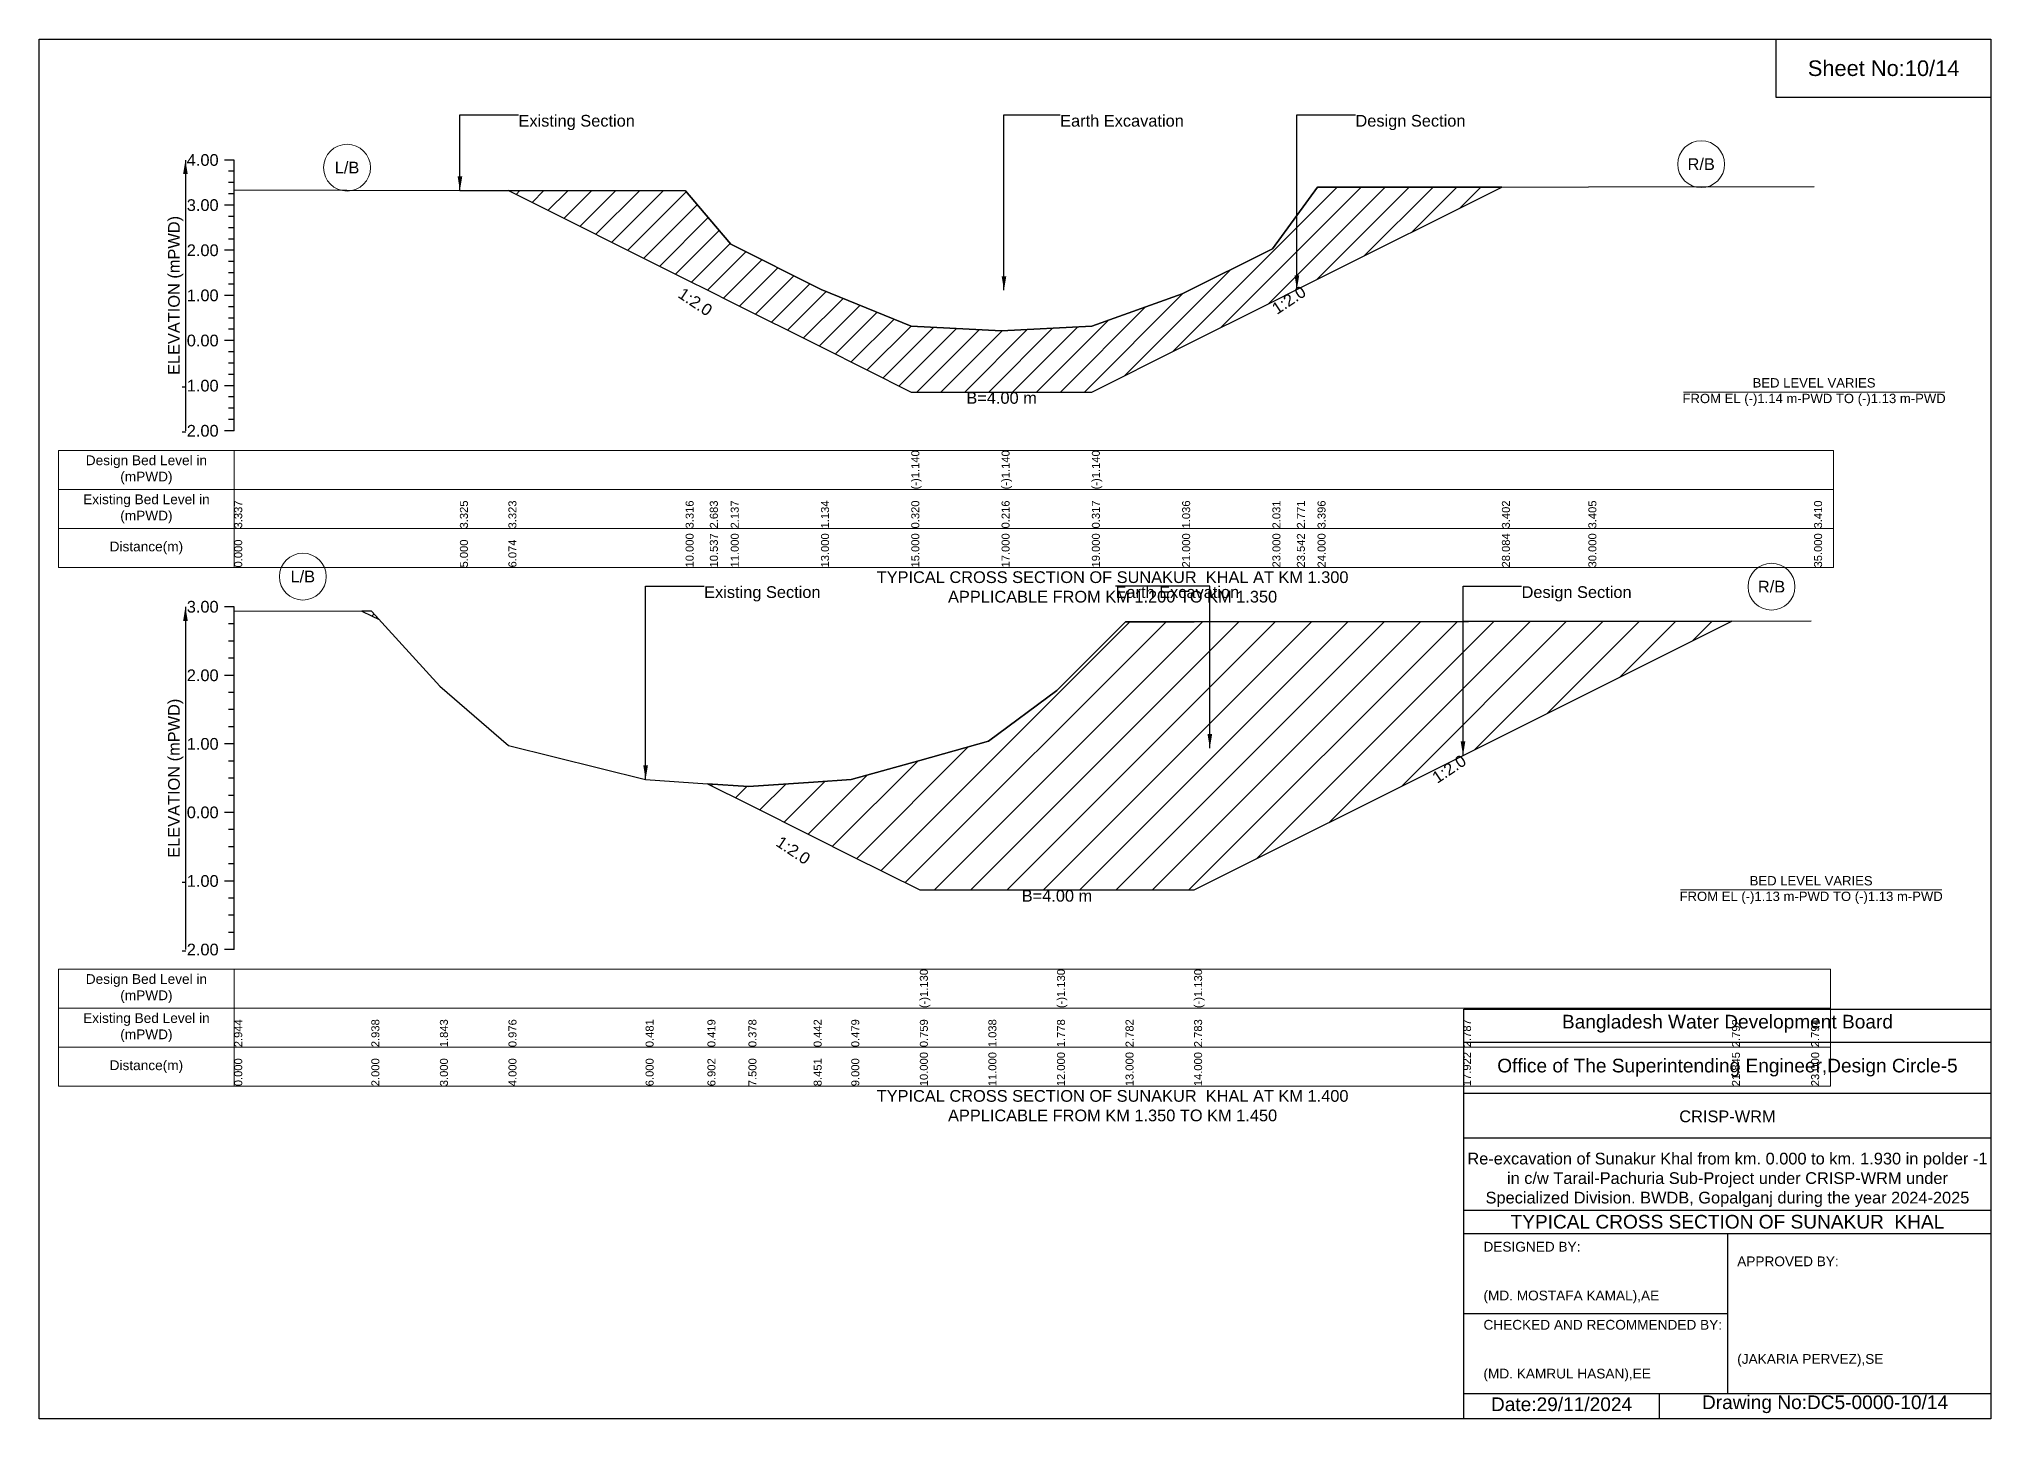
# Model space of a CAD drawing. Header units: inches. Extents: x 91000 to 238000, y -5656 to 143.
# Drawn here: x 190000 to 198000, y -5656 to 0 of the extents above; entities that cross this region are included whole.
import ezdxf

# ---------------------------------------------------------------- set-up
doc = ezdxf.new("R2010")
doc.units = ezdxf.units.IN
doc.header["$LTSCALE"] = 7
doc.header["$MEASUREMENT"] = 0
for name, color, linetype, lineweight in [('Cross section Data Border', 7, 'Continuous', 9), ('Cross Section Labels', 7, 'Continuous', 9), ('Existing_Bed_Level for Xsection', 7, 'Continuous', 25)]:
    doc.layers.add(name, color=color, linetype=linetype, lineweight=lineweight)
doc.styles.get("Standard").update_dxf_attribs({"font": 'arial.ttf'})
doc.dimstyles.get("Standard").update_dxf_attribs({"dimtxt": 0.18, "dimasz": 0.18, "dimexe": 0.18, "dimexo": 0.0625, "dimgap": 0.09, "dimtad": 0, "dimtih": 1, "dimtoh": 1, "dimdec": 4, "dimzin": 0, "dimdsep": 46, "dimtxsty": 'Standard', "dimcen": 0.09, "dimadec": 0, "dimazin": 0, "dimtfac": 1, "dimtdec": 4, "dimtofl": 0, "dimtmove": 0, "dimatfit": 3, "dimfxl": 1, "dimtolj": 1, "dimtzin": 0, "dimarcsym": 0})

msp = doc.modelspace()

# ---------------------------------------------------------------- hatches: boundary and pattern name
at = {"layer": 'Existing_Bed_Level for Xsection'}
h = msp.add_hatch(dxfattribs=at)
h.set_pattern_fill('ANSI31', color=256, scale=555, style=0)
h.paths.add_polyline_path([(191923.7, -621.2), (192650, -984.4), (192749.3, -1034), (192835, -1076.9), (193205, -1261.9), (193575, -1446.9), (193945, -1446.9), (194315, -1446.9), (194685, -1261.9), (195055, -1076.9), (195155.3, -1026.7), (195240, -984.4), (195995.6, -606.6), (195240, -607.7), (195155.3, -723.3), (195055, -860.2), (194685, -1044.3), (194315, -1177.3), (193945, -1196), (193575, -1176.8), (193205, -1026.2), (192835, -840.6), (192749.3, -739.6), (192650, -622.5)])
h = msp.add_hatch(dxfattribs=at)
h.set_pattern_fill('ANSI31', color=256, scale=843, style=0)
h.paths.add_polyline_path([(191323.6, -2344.5), (191362, -2363.7), (191394.1, -2379.8), (191362, -2344.6)])
h = msp.add_hatch(dxfattribs=at)
h.set_pattern_fill('ANSI31', color=256, scale=843, style=0)
h.paths.add_polyline_path([(192739.4, -3052.5), (192907.5, -3136.5), (193174.7, -3270.1), (193329, -3347.2), (193610, -3487.7), (193891, -3487.7), (194172, -3487.7), (194453, -3487.7), (194734, -3487.7), (195836.2, -2936.7), (195858, -2925.7), (196938.4, -2385.6), (195858, -2387.1), (195836.2, -2387.1), (194734, -2388.2), (194453, -2388.5), (194172, -2670.6), (193891, -2878.5), (193610, -2957.1), (193329, -3035.6), (193174.7, -3046), (192907.5, -3064)])

# ---------------------------------------------------------------- linework, layer by layer
for points in [[(190000, 0), (198000, 0), (198000, -5656), (190000, -5656)], [(197120, 0), (198000, 0), (198000, -240), (197120, -240)]]:
    msp.add_lwpolyline(points, close=True)
for points in [[(195840, -5656), (195840, -3976), (198000, -3976)], [(195840, -4112), (198000, -4112)], [(195840, -4320), (198000, -4320)], [(195840, -4504), (198000, -4504)], [(195840, -4800), (198000, -4800)], [(195840, -4896), (198000, -4896)], [(196920, -4896), (196920, -5552)], [(195840, -5224), (196920, -5224)], [(195840, -5552), (198000, -5552)], [(196640, -5552), (196640, -5656)]]:
    msp.add_lwpolyline(points)
at = {"layer": 'Cross section Data Border'}
for points in [[(190080, -1686), (197355, -1686), (197355, -2166), (190080, -2166)], [(190080, -3812.2), (197343, -3812.2), (197343, -4292.2), (190080, -4292.2)]]:
    msp.add_lwpolyline(points, close=True, dxfattribs=at)
for points in [[(190800, -1686), (190800, -2166)], [(190080, -1846), (197355, -1846)], [(190080, -2006), (197355, -2006)], [(190800, -3812.2), (190800, -4292.2)], [(190080, -3972.2), (197343, -3972.2)], [(190080, -4132.2), (197343, -4132.2)]]:
    msp.add_lwpolyline(points, dxfattribs=at)
at = {"layer": 'Cross Section Labels'}
for points in [[(196739.2, -1446.9), (197810.8, -1446.9)], [(196727.2, -3487.7), (197798.8, -3487.7)]]:
    msp.add_lwpolyline(points, dxfattribs=at)
for centre in [(191262.5, -527.2), (196812.5, -513.1), (191081, -2203.3), (197100.7, -2244.8)]:
    msp.add_circle(centre, 96, dxfattribs=at)
at = {"layer": 'Existing_Bed_Level for Xsection'}
for points in [[(190800, -496), (190760, -496)], [(190800, -542.2), (190776, -542.2)], [(190800, -1606), (190800, -1421), (190800, -1236), (190800, -1051), (190800, -866), (190800, -681), (190800, -496)], [(190800, -588.5), (190776, -588.5)], [(190800, -634.7), (190776, -634.7)], [(190800, -618.6), (191725, -620.8), (191923.7, -621.2), (192650, -622.5), (192749.3, -739.6), (192835, -840.6), (193205, -1026.2), (193575, -1176.8), (193575, -1176.8), (193945, -1196), (193945, -1196), (194315, -1177.3), (194315, -1177.3), (194685, -1044.3), (195055, -860.2), (195155.3, -723.3), (195240, -607.7), (195995.6, -606.6), (196350, -606), (197275, -605.1)], [(190800, -681), (190760, -681)], [(190800, -727.2), (190776, -727.2)], [(190800, -773.5), (190776, -773.5)], [(190800, -866), (190760, -866)], [(190800, -819.7), (190776, -819.7)], [(190800, -912.2), (190776, -912.2)], [(190800, -958.5), (190776, -958.5)], [(190800, -1004.7), (190776, -1004.7)], [(190800, -1051), (190760, -1051)], [(190800, -1097.2), (190776, -1097.2)], [(190800, -1143.5), (190776, -1143.5)], [(190800, -1189.7), (190776, -1189.7)], [(190800, -1236), (190760, -1236)], [(190800, -1282.2), (190776, -1282.2)], [(190800, -1328.5), (190776, -1328.5)], [(190800, -1421), (190760, -1421)], [(190800, -1374.7), (190776, -1374.7)], [(190800, -1467.2), (190776, -1467.2)], [(190800, -1513.5), (190776, -1513.5)], [(190800, -1559.7), (190776, -1559.7)], [(190800, -1606), (190760, -1606)], [(190800, -2327.2), (190760, -2327.2)], [(190800, -2397.5), (190776, -2397.5)], [(190800, -3732.2), (190800, -3451.2), (190800, -3170.2), (190800, -2889.2), (190800, -2608.2), (190800, -2327.2)], [(190800, -2343), (191362, -2344.6), (191643, -2652.3), (191924, -2896), (192486, -3035.1), (192739.4, -3052.5), (192907.5, -3064), (193174.7, -3046), (193329, -3035.6), (193610, -2957.1), (193610, -2957.1), (193891, -2878.5), (194172, -2670.6), (194172, -2670.6), (194453, -2388.5), (194734, -2388.2), (194734, -2388.2), (195836.2, -2387.1), (195858, -2387.1), (196938.4, -2385.6), (197263, -2385.1)], [(190800, -2467.7), (190776, -2467.7)], [(190800, -2538), (190776, -2538)], [(190800, -2608.2), (190760, -2608.2)], [(190800, -2678.5), (190776, -2678.5)], [(190800, -2748.7), (190776, -2748.7)], [(190800, -2819), (190776, -2819)], [(190800, -2889.2), (190760, -2889.2)], [(190800, -2959.5), (190776, -2959.5)], [(190800, -3029.7), (190776, -3029.7)], [(190800, -3100), (190776, -3100)], [(190800, -3170.2), (190760, -3170.2)], [(190800, -3240.5), (190776, -3240.5)], [(190800, -3310.7), (190776, -3310.7)], [(190800, -3381), (190776, -3381)], [(190800, -3451.2), (190760, -3451.2)], [(190800, -3521.5), (190776, -3521.5)], [(190800, -3591.7), (190776, -3591.7)], [(190800, -3662), (190776, -3662)], [(190800, -3732.2), (190760, -3732.2)]]:
    msp.add_lwpolyline(points, dxfattribs=at)
for points in [[(191923.7, -621.2), (191923.7, -621.2), (192650, -984.4), (192749.3, -1034), (192835, -1076.9), (193205, -1261.9), (193575, -1446.9), (193575, -1446.9), (193945, -1446.9), (193945, -1446.9), (194315, -1446.9), (194315, -1446.9), (194685, -1261.9), (195055, -1076.9), (195155.3, -1026.7), (195240, -984.4), (195995.6, -606.6), (195995.6, -606.6), (195995.6, -606.6), (195240, -607.7), (195155.3, -723.3), (195055, -860.2), (194685, -1044.3), (194315, -1177.3), (194315, -1177.3), (193945, -1196), (193945, -1196), (193575, -1176.8), (193575, -1176.8), (193205, -1026.2), (192835, -840.6), (192749.3, -739.6), (192650, -622.5), (191923.7, -621.2)], [(191323.6, -2344.5), (191362, -2363.7), (191394.1, -2379.8), (191362, -2344.6)], [(192739.4, -3052.5), (192907.5, -3136.5), (193174.7, -3270.1), (193329, -3347.2), (193610, -3487.7), (193610, -3487.7), (193891, -3487.7), (194172, -3487.7), (194172, -3487.7), (194453, -3487.7), (194734, -3487.7), (194734, -3487.7), (195836.2, -2936.7), (195858, -2925.7), (196938.4, -2385.6), (195858, -2387.1), (195836.2, -2387.1), (194734, -2388.2), (194734, -2388.2), (194453, -2388.5), (194172, -2670.6), (194172, -2670.6), (193891, -2878.5), (193610, -2957.1), (193610, -2957.1), (193329, -3035.6), (193174.7, -3046), (192907.5, -3064)]]:
    msp.add_lwpolyline(points, close=True, dxfattribs=at)

# ---------------------------------------------------------------- texts
at = {"attachment_point": 5}
for s, insert, char_height in [('Sheet No:10/14', (197560, -120), 64), ('Bangladesh Water Development Board', (196920, -4036), 56), ('Office of The Superintending Engineer,Design Circle-5', (196920, -4216), 56)]:
    msp.add_mtext(s, dxfattribs=dict(at, insert=insert, char_height=char_height))
for s, insert, char_height, width, attachment_point in [('CRISP-WRM', (196920, -4416), 48, 2240, 5), ('Re-excavation of Sunakur Khal from km. 0.000 to km. 1.930 in polder -1  in c/w Tarail-Pachuria Sub-Project under CRISP-WRM under Specialized Division. BWDB, Gopalganj during the year 2024-2025', (196920, -4676), 48, 2160, 5), ('TYPICAL CROSS SECTION OF SUNAKUR  KHAL', (196920, -4848), 56, 2240, 5), ('DESIGNED BY:^J^J^J(MD. MOSTAFA KAMAL),AE', (195920, -5056), 40, 1120, 4), ('APPROVED BY:^J^J^J^J^J^J(JAKARIA PERVEZ),SE', (196960, -5216), 40, 1120, 4), ('CHECKED AND RECOMMENDED BY:^J^J^J(MD. KAMRUL HASAN),EE', (195920, -5376), 40, 1120, 4), ('Date:29/11/2024', (196240, -5596), 56, 1120, 5), ('Drawing No:DC5-0000-10/14', (197320, -5596), 56, 1760, 5)]:
    msp.add_mtext(s, dxfattribs=dict(insert=insert, char_height=char_height, width=width, attachment_point=attachment_point))
at = {"layer": 'Cross section Data Border', "char_height": 40, "width": 640, "attachment_point": 5}
for s, insert in [('Design Bed Level in (mPWD)', (190440, -1766)), ('Existing Bed Level in (mPWD)', (190440, -1926)), ('Distance(m)', (190440, -2086)), ('Design Bed Level in (mPWD)', (190440, -3892.2)), ('Existing Bed Level in (mPWD)', (190440, -4052.2)), ('Distance(m)', (190440, -4212.2))]:
    msp.add_mtext(s, dxfattribs=dict(at, insert=insert))
at = {"layer": 'Cross Section Labels'}
for s, insert, char_height, attachment_point in [('Existing Section', (191965, -311), 48, 1), ('Earth Excavation', (194185, -311), 48, 1), ('Design Section', (195395.3, -311), 48, 1), ('L/B', (191262.5, -527.2), 48, 5), ('R/B', (196812.5, -513.1), 48, 5), ('BED LEVEL VARIES ^JFROM EL (-)1.14 m-PWD TO (-)1.13 m-PWD', (197275, -1446.9), 38.4, 5), ('B=4.00 m', (193945, -1446.9), 48, 2), ('L/B', (191081, -2203.3), 48, 5), ('TYPICAL CROSS SECTION OF SUNAKUR  KHAL AT KM 1.300^JAPPLICABLE FROM KM 1.200 TO KM 1.350', (194400, -2246), 48, 5), ('R/B', (197100.7, -2244.8), 48, 5), ('Existing Section', (192726, -2242.9), 48, 1), ('Earth Excavation', (194412, -2242.9), 48, 1), ('Design Section', (196076.2, -2242.9), 48, 1), ('BED LEVEL VARIES ^JFROM EL (-)1.13 m-PWD TO (-)1.13 m-PWD', (197263, -3487.7), 38.4, 5), ('B=4.00 m', (194172, -3487.7), 48, 2), ('TYPICAL CROSS SECTION OF SUNAKUR  KHAL AT KM 1.400^JAPPLICABLE FROM KM 1.350 TO KM 1.450', (194400, -4372.2), 48, 5)]:
    msp.add_mtext(s, dxfattribs=dict(at, insert=insert, char_height=char_height, attachment_point=attachment_point))
at = {"layer": 'Cross Section Labels', "char_height": 48, "attachment_point": 2}
for insert, rotation in [((192703.1, -1057.2), 326.30993), ((195109, -1049.8), 33.69007), ((195765.9, -2971.8), 33.69007), ((193104.5, -3305.2), 326.30993)]:
    msp.add_mtext('1:2.0', dxfattribs=dict(at, insert=insert, rotation=rotation))
at = {"layer": 'Existing_Bed_Level for Xsection', "char_height": 48, "attachment_point": 6}
for s, insert in [('4.00', (190736, -496)), ('3.00', (190736, -681)), ('2.00', (190736, -866)), ('1.00', (190736, -1051)), ('0.00', (190736, -1236)), ('-1.00', (190736, -1421)), ('-2.00', (190736, -1606)), ('3.00', (190736, -2327.2)), ('2.00', (190736, -2608.2)), ('1.00', (190736, -2889.2)), ('0.00', (190736, -3170.2)), ('-1.00', (190736, -3451.2)), ('-2.00', (190736, -3732.2))]:
    msp.add_mtext(s, dxfattribs=dict(at, insert=insert))
at = {"layer": 'Existing_Bed_Level for Xsection', "rotation": 90}
for s, insert, char_height, attachment_point in [('ELEVATION (mPWD)', (190560, -1051), 48, 5), ('(-)1.140', (193575, -1846), 32.8, 1), ('(-)1.140', (193945, -1846), 32.8, 1), ('(-)1.140', (194315, -1846), 32.8, 1), ('3.337', (190800, -2006), 32.8, 1), ('3.325', (191725, -2006), 32.8, 1), ('3.323', (191923.7, -2006), 32.8, 1), ('3.316', (192650, -2006), 32.8, 1), ('2.683', (192749.3, -2006), 32.8, 1), ('2.137', (192835, -2006), 32.8, 1), ('1.134', (193205, -2006), 32.8, 1), ('0.320', (193575, -2006), 32.8, 1), ('0.216', (193945, -2006), 32.8, 1), ('0.317', (194315, -2006), 32.8, 1), ('1.036', (194685, -2006), 32.8, 1), ('2.031', (195055, -2006), 32.8, 1), ('2.771', (195155.3, -2006), 32.8, 1), ('3.396', (195240, -2006), 32.8, 1), ('3.402', (195995.6, -2006), 32.8, 1), ('3.405', (196350, -2006), 32.8, 1), ('3.410', (197275, -2006), 32.8, 1), ('0.000', (190800, -2166), 32.8, 1), ('5.000', (191725, -2166), 32.8, 1), ('6.074', (191923.7, -2166), 32.8, 1), ('10.000', (192650, -2166), 32.8, 1), ('10.537', (192749.3, -2166), 32.8, 1), ('11.000', (192835, -2166), 32.8, 1), ('13.000', (193205, -2166), 32.8, 1), ('15.000', (193575, -2166), 32.8, 1), ('17.000', (193945, -2166), 32.8, 1), ('19.000', (194315, -2166), 32.8, 1), ('21.000', (194685, -2166), 32.8, 1), ('23.000', (195055, -2166), 32.8, 1), ('23.542', (195155.3, -2166), 32.8, 1), ('24.000', (195240, -2166), 32.8, 1), ('28.084', (195995.6, -2166), 32.8, 1), ('30.000', (196350, -2166), 32.8, 1), ('35.000', (197275, -2166), 32.8, 1), ('ELEVATION (mPWD)', (190560, -3029.7), 48, 5), ('(-)1.130', (193610, -3972.2), 32.8, 1), ('(-)1.130', (194172, -3972.2), 32.8, 1), ('(-)1.130', (194734, -3972.2), 32.8, 1), ('2.944', (190800, -4132.2), 32.8, 1), ('2.938', (191362, -4132.2), 32.8, 1), ('1.843', (191643, -4132.2), 32.8, 1), ('0.976', (191924, -4132.2), 32.8, 1), ('0.481', (192486, -4132.2), 32.8, 1), ('0.419', (192739.4, -4132.2), 32.8, 1), ('0.378', (192907.5, -4132.2), 32.8, 1), ('0.442', (193174.7, -4132.2), 32.8, 1), ('0.479', (193329, -4132.2), 32.8, 1), ('0.759', (193610, -4132.2), 32.8, 1), ('1.038', (193891, -4132.2), 32.8, 1), ('1.778', (194172, -4132.2), 32.8, 1), ('2.782', (194453, -4132.2), 32.8, 1), ('2.783', (194734, -4132.2), 32.8, 1), ('2.787', (195836.2, -4132.2), 32.8, 1), ('2.792', (196938.4, -4132.2), 32.8, 1), ('2.794', (197263, -4132.2), 32.8, 1), ('10.000', (193610, -4292.2), 32.8, 1), ('11.000', (193891, -4292.2), 32.8, 1), ('12.000', (194172, -4292.2), 32.8, 1), ('13.000', (194453, -4292.2), 32.8, 1), ('14.000', (194734, -4292.2), 32.8, 1), ('17.922', (195836.2, -4292.2), 32.8, 1), ('21.845', (196938.4, -4292.2), 32.8, 1), ('23.000', (197263, -4292.2), 32.8, 1), ('0.000', (190800, -4292.2), 32.8, 1), ('2.000', (191362, -4292.2), 32.8, 1), ('3.000', (191643, -4292.2), 32.8, 1), ('4.000', (191924, -4292.2), 32.8, 1), ('6.000', (192486, -4292.2), 32.8, 1), ('6.902', (192739.4, -4292.2), 32.8, 1), ('7.500', (192907.5, -4292.2), 32.8, 1), ('8.451', (193174.7, -4292.2), 32.8, 1), ('9.000', (193329, -4292.2), 32.8, 1)]:
    msp.add_mtext(s, dxfattribs=dict(at, insert=insert, char_height=char_height, attachment_point=attachment_point))

# ---------------------------------------------------------------- leaders
at = {"layer": 'Cross Section Labels', "annotation_type": 0, "has_hookline": 1}
for points, hookline_direction, text_width in [([(191725, -620.8), (191725, -311), (191964.9, -311)], 0, 467.2), ([(193954.8, -1029.6), (193954.8, -311), (194184.9, -311)], 0, 497), ([(195155.3, -1026.7), (195155.3, -311), (195395.2, -311)], 0, 441.2), ([(192486, -3035.1), (192486, -2242.9), (192725.9, -2242.9)], 0, 467.2), ([(194798.5, -2906.6), (194798.5, -2242.9), (194412.1, -2242.9)], 1, 497), ([(195836.2, -2936.7), (195836.2, -2242.9), (196076.1, -2242.9)], 0, 441.2)]:
    msp.add_leader(points, dimstyle='Standard', override={"dimasz": 57.6}, dxfattribs=dict(at, hookline_direction=hookline_direction, text_width=text_width))
at = {"layer": 'Existing_Bed_Level for Xsection'}
for points in [[(190600, -496), (190600, -1606)], [(190600, -2327.2), (190600, -3732.2)]]:
    msp.add_leader(points, dimstyle='Standard', override={"dimasz": 57.6}, dxfattribs=at)

doc.saveas('drawing.dxf')
